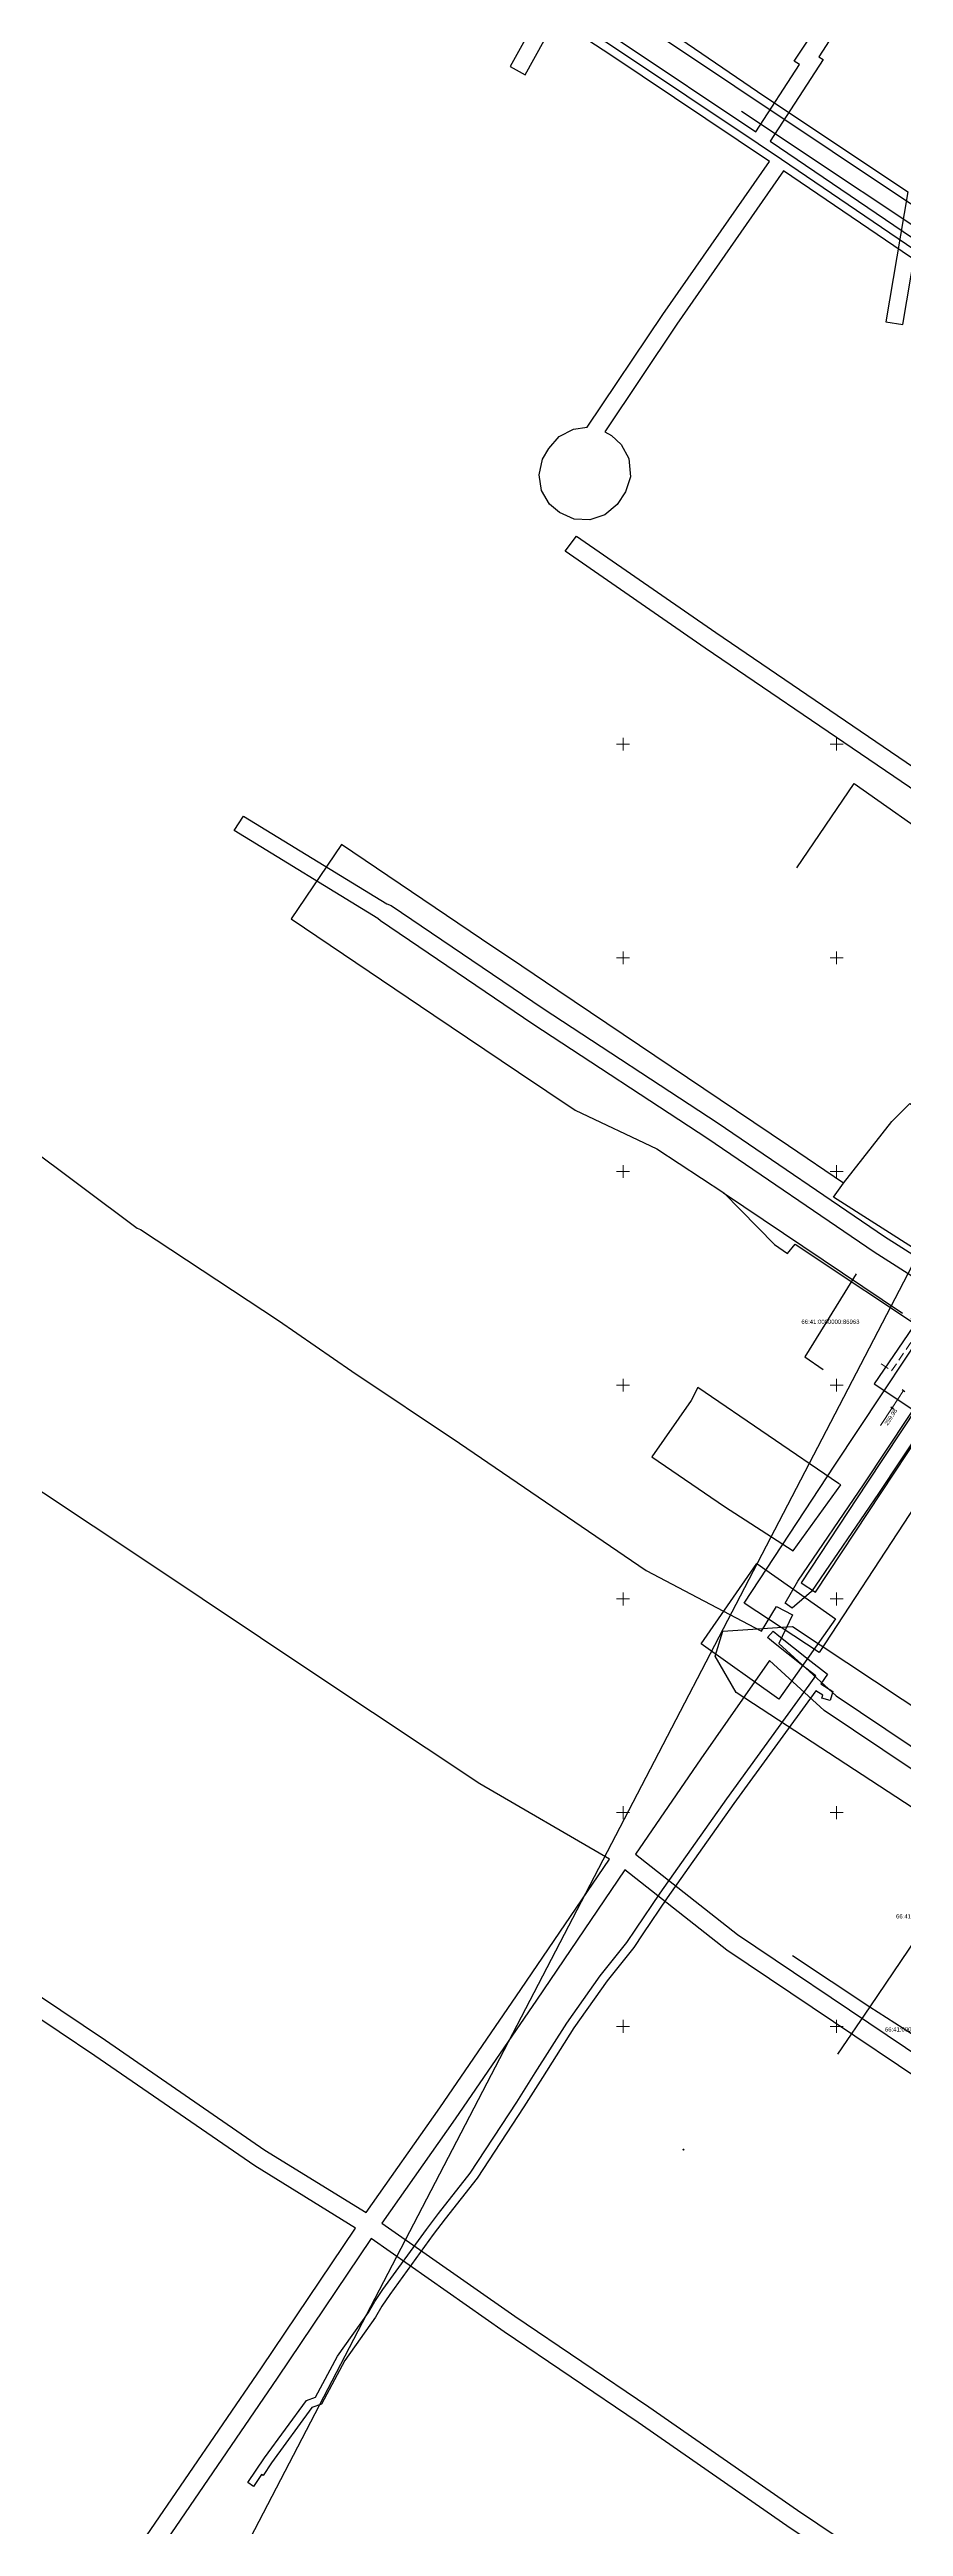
# Model space of a CAD drawing. Header units: metres. Extents: x -1448899 to 1563798, y -293564 to 398817.
# Drawn here: x 1532666 to 1532866, y 387183 to 387762 of the extents above; entities that cross this region are included whole.
import ezdxf
from ezdxf.enums import TextEntityAlignment as Align

# ---------------------------------------------------------------- set-up
doc = ezdxf.new("R2010")
doc.units = ezdxf.units.M
doc.header["$PDMODE"] = 32
doc.header["$PDSIZE"] = 0.2
doc.linetypes.add('atp_2x1', pattern=[3, 2, -1])
for name, color, linetype in [('C', 134, 'Continuous'), ('LABELS', 254, 'Continuous'), ('P', 94, 'Continuous'), ('T', 1, 'Continuous'), ('Z', 30, 'Continuous'), ('Газопроводы', 7, 'Continuous'), ('Здания и строения', 7, 'Continuous'), ('кадастр', 7, 'Continuous'), ('Ограждения', 7, 'Continuous'), ('Отметка', 7, 'Continuous'), ('Пикет', 7, 'Continuous'), ('Растительность', 7, 'Continuous'), ('Сетка координат', 7, 'Continuous')]:
    doc.layers.add(name, color=color, linetype=linetype)
doc.styles.get("Standard").update_dxf_attribs({"font": 'arial.ttf'})
doc.linetypes.add('atp_0x1', pattern='A,0,[133,ltypeshp.shx,S=0.05,R=0,X=0,Y=0],-1', length=1)
doc.linetypes.add('atp_474_1a', pattern='A,1,-0.4,[133,ltypeshp.shx,S=0.1,R=0,X=0,Y=0],0.0001,[133,ltypeshp.shx,S=0.2,R=0,X=-0.1,Y=0],0,[133,ltypeshp.shx,S=0.3,R=0,X=-0.2,Y=0],0.0001,[133,ltypeshp.shx,S=0.4,R=0,X=-0.3,Y=0],0,[133,ltypeshp.shx,S=0.5,R=0,X=-0.4,Y=0],0.0001,[130,ltypeshp.shx,S=0.25,R=0,X=0.1,Y=0.75],-0.6,3', length=5.0003)

# ---------------------------------------------------------------- blocks, each defined once
blk = doc.blocks.new('A$C0BB7152E')
at = {"layer": 'C', "linetype": 'Continuous'}
blk.add_lwpolyline([(1532873.13, 387461.17), (1532881.39, 387473.48), (1532869.5, 387481.09), (1532849.27, 387494.03), (1532851.59, 387497.3), (1532838.72, 387505.99), (1532826.55, 387514.19), (1532784.75, 387542.34), (1532776.31, 387548.02), (1532766.86, 387554.39), (1532734.05, 387576.5), (1532722.32, 387559.08), (1532755.74, 387536.56), (1532775.56, 387523.22), (1532788.76, 387514.32), (1532807.94, 387505.3), (1532823.56, 387494.98), (1532835.42, 387482.9), (1532838.54, 387480.8), (1532840.29, 387483.03)], close=True, dxfattribs=at)
at = {"layer": 'P', "linetype": 'Continuous'}
for points in [[(1532849.27, 387494.03), (1532851.59, 387497.3), (1532862.9, 387511.72), (1532867.12, 387515.92), (1532885.83, 387504.39), (1532897.47, 387497.21), (1532901.62, 387494.57), (1532904.27, 387492.89), (1532888.92, 387468.66), (1532885.61, 387470.78), (1532869.5, 387481.09)], [(1532806.74, 387433.25), (1532823.79, 387421.64), (1532839.86, 387411.24), (1532851, 387426.66), (1532850.41, 387426.99), (1532817.53, 387449.43), (1532815.91, 387446.45)]]:
    blk.add_lwpolyline(points, close=True, dxfattribs=at)
at = {"layer": 'T', "linetype": 'Continuous'}
for points in [[(1531471.1, 388647.56), (1531597.86, 388564.74), (1531734.76, 388474.26), (1531856.12, 388395.18), (1531960.97, 388326.54), (1532128.67, 388216.81), (1532237.14, 388145.93), (1532347.26, 388073.74), (1532398.37, 388041.82), (1532462.29, 387997.96), (1532554.9, 387936.17), (1532659.79, 387865.18), (1532757.55, 387799.79), (1532894.76, 387708.15), (1533011.51, 387630.55), (1533067.25, 387589.95), (1533148.76, 387535.75)], [(1532664.23, 387852.02), (1532702.21, 387826.72), (1532748.65, 387795.31), (1532798.26, 387762.82), (1532831.66, 387740.48), (1532837.08, 387736.85), (1532968.08, 387647.89), (1533069.49, 387578.07), (1533126.02, 387539.98), (1533162.43, 387515.99), (1533213.55, 387527.16), (1533278.16, 387206.03), (1533488.35, 387245.4), (1533629.1, 387273.09), (1533709.89, 387287.64)], [(1532827.72, 387748.04), (1532883.98, 387710.65), (1532964.78, 387656.44), (1532996.97, 387634.78), (1533096.42, 387567.41), (1533149.07, 387532.68), (1533156.64, 387527.7), (1533201.13, 387538.36), (1533202.02, 387538.55)], [(1532840.65, 387571.08), (1532854.07, 387590.78), (1532874.94, 387576.14), (1532891.11, 387565.48), (1532893.58, 387563.83), (1532903.4, 387557.35), (1532904.65, 387556.53), (1532906.09, 387555.62), (1532918.33, 387547.23), (1532918.29, 387542.27)], [(1532865.44, 387466.78), (1532823.5, 387494.96)], [(1532854.59, 387476.04), (1532842.53, 387456.64), (1532846.86, 387453.67)], [(1532876.5, 387346.9), (1532883.67, 387342.08), (1532879.51, 387336.61), (1532857.75, 387304.58)], [(1532839.66, 387316.6), (1532857.75, 387304.58), (1532867.55, 387298.31), (1532882.13, 387288.46), (1532892.9, 387281.4), (1532900.33, 387276.25), (1532908.64, 387270.48), (1532915.4, 387278.65), (1532920.94, 387274.31), (1532945.35, 387256.9), (1532953.34, 387251.61), (1532964.34, 387244.39), (1532963.39, 387243.08)], [(1532857.75, 387304.58), (1532850.21, 387293.48)]]:
    blk.add_lwpolyline(points, dxfattribs=at)
at = {"layer": 'Z', "linetype": 'Continuous'}
for points in [[(1532066.67, 375431.54), (1531673.18, 376679.56), (1531389.95, 377957.12), (1531219.14, 379254.51), (1531162.06, 380561.85), (1531219.14, 381869.18), (1531389.95, 383166.57), (1531673.18, 384444.13), (1532066.67, 385692.15), (1532567.45, 386901.12), (1533171.68, 388061.85), (1533874.78, 389165.49), (1534671.4, 390203.66), (1535555.46, 391168.45), (1536520.25, 392052.51), (1537558.42, 392849.13), (1538662.06, 393552.23), (1539822.79, 394156.46), (1541031.76, 394657.24), (1542279.78, 395050.73), (1543557.34, 395333.96), (1544854.73, 395504.77)], [(1532966.96, 387646.24), (1532837.59, 387734.1), (1532812.6, 387698.28), (1532795.73, 387673.09), (1532797.27, 387672.16), (1532799.58, 387670.1), (1532801.35, 387666.84), (1532801.75, 387662.53), (1532800.61, 387659), (1532798.61, 387656.04), (1532795.77, 387653.65), (1532792.26, 387652.46), (1532788.55, 387652.63), (1532785.16, 387654.15), (1532782.78, 387656.15), (1532780.91, 387659.35), (1532780.33, 387663.02), (1532781.14, 387666.64), (1532782.65, 387669.18), (1532785.08, 387671.98), (1532788.37, 387673.7), (1532791.6, 387674.13), (1532809.3, 387700.52), (1532834.27, 387736.33), (1532797.16, 387761.15), (1532747.54, 387793.65)], [(1532799.36, 387764.49), (1532831.08, 387743.27), (1532841.29, 387758.97), (1532840.05, 387759.75), (1532853.22, 387779.61)], [(1532856.55, 387777.42), (1532845.84, 387760.82), (1532846.86, 387760.17), (1532834.41, 387741.05), (1532969.21, 387649.55), (1533070.62, 387579.72), (1533127.13, 387541.64), (1533162.82, 387518.13), (1533215.03, 387529.52), (1533279.74, 387208.38), (1533487.97, 387247.36), (1533628.75, 387274.99), (1533709.51, 387289.61)], [(1532787.12, 387782.99), (1532773.59, 387758.51), (1532777.09, 387756.57), (1532790.44, 387780.73), (1532831.48, 387752.71), (1532866.71, 387729.22), (1532861.54, 387698.81), (1532865.48, 387698.14), (1532870.35, 387726.8)], [(1532895.86, 387570.31), (1532819.24, 387622.46), (1532786.48, 387645.1), (1532789.12, 387648.63), (1532821.72, 387626.09), (1532898.32, 387573.96)], [(1532885.77, 387463.83), (1532859.8, 387424.7), (1532844.12, 387401.76), (1532839.62, 387397.85), (1532837.99, 387399.02), (1532840.89, 387404.12), (1532856.47, 387426.93), (1532882.45, 387466.06), (1532858.83, 387481.1), (1532819.82, 387507.65), (1532778.86, 387534.5), (1532743.22, 387558.61), (1532742.63, 387559.19), (1532708.97, 387579.79), (1532711.13, 387583.15), (1532744.72, 387562.61), (1532745.68, 387562.25), (1532781.29, 387538.17), (1532822.26, 387511.31), (1532861.22, 387484.8), (1532884.9, 387469.72)], [(1532659.86, 387506.44), (1532686.27, 387486.76), (1532687.02, 387486.45), (1532719.3, 387465.14), (1532736.52, 387453.32), (1532761.7, 387436.46), (1532805.41, 387406.64), (1532832.43, 387392.47), (1532835.96, 387398.21), (1532839.66, 387396.3), (1532836.46, 387389.59), (1532849.88, 387377.32), (1532890.49, 387350.1)], [(1532888.04, 387346.45), (1532847.12, 387373.88), (1532834.32, 387385.59), (1532818.24, 387362.55), (1532802.93, 387340.26), (1532826.82, 387321.45), (1532896.9, 387274.36)], [(1532894.44, 387270.71), (1532824.29, 387317.84), (1532800.44, 387336.62), (1532779.74, 387306.16), (1532760.71, 387278.4), (1532743.53, 387253.99), (1532774.65, 387232.17), (1532806.01, 387210.96), (1532840.82, 387186.8), (1532882.78, 387158.67)], [(1532879.12, 387155.82), (1532838.35, 387183.15), (1532803.54, 387207.33), (1532772.17, 387228.54), (1532741.03, 387250.36), (1532719.01, 387217.67), (1532692.08, 387178.33)], [(1532688.43, 387180.81), (1532715.37, 387220.14), (1532737.36, 387252.78), (1532713.77, 387267.37), (1532676.34, 387293.11), (1532634.53, 387321.16)], [(1532636.96, 387324.83), (1532678.81, 387296.76), (1532716.16, 387271.06), (1532739.85, 387256.41), (1532757.09, 387280.9), (1532776.1, 387308.64), (1532796.8, 387339.09), (1532766.44, 387356.75), (1532728.79, 387381.75), (1532687.8, 387409.17), (1532652.39, 387432.63)]]:
    blk.add_lwpolyline(points, dxfattribs=at)
for points in [[(1533097.19, 387762.94), (1533070.58, 387723.24), (1533071.56, 387707.06), (1533055.42, 387680.86), (1533041.73, 387657.54), (1533027.45, 387637.63), (1533010.33, 387631.95), (1532946.15, 387540.01), (1532918.03, 387497.47), (1532895.06, 387461.77), (1532867.1, 387419.72), (1532845.93, 387387.45), (1532828.37, 387398.97), (1532849.58, 387431.3), (1532877.48, 387473.27), (1532900.43, 387508.95), (1532928.77, 387551.81), (1532997.11, 387649.69), (1533014.37, 387655.41), (1533024.11, 387669), (1533037.42, 387691.68), (1533050.2, 387712.42), (1533049.2, 387729.04), (1533079.74, 387774.63)], [(1532937.63, 387547.37), (1532908.06, 387504.07), (1532884.93, 387469.12), (1532857.09, 387427.06), (1532841.7, 387403.78), (1532845.04, 387401.56), (1532860.43, 387424.85), (1532888.27, 387466.9), (1532911.39, 387501.83), (1532940.93, 387545.11)], [(1532831.36, 387408.29), (1532849.76, 387395.32), (1532836.51, 387376.58), (1532818.32, 387389.49)], [(1532835.13, 387392.47), (1532836.46, 387391.35), (1532843.34, 387385.91), (1532847.87, 387382.39), (1532846.27, 387380.11), (1532849.11, 387378.34), (1532848.49, 387376.23), (1532846.57, 387376.78), (1532846.77, 387377.45), (1532845.1, 387378.47), (1532825.91, 387352.1), (1532810.33, 387330.04), (1532804.64, 387321.61), (1532802.49, 387318.45), (1532796.25, 387310.61), (1532788.5, 387299.66), (1532781.14, 387288.05), (1532776.8, 387281.16), (1532765.84, 387264.48), (1532758.36, 387254.98), (1532755.58, 387251.29), (1532745.41, 387237.26), (1532743.56, 387234.51), (1532742.04, 387231.95), (1532734.84, 387221.82), (1532729.41, 387211.61), (1532727.15, 387210.82), (1532717.72, 387197.86), (1532715.71, 387194.93), (1532715.35, 387195.17), (1532713.52, 387192.34), (1532712.15, 387193.26), (1532716.09, 387199.02), (1532725.89, 387212.49), (1532728, 387213.25), (1532733.13, 387222.87), (1532740.37, 387233.04), (1532741.86, 387235.59), (1532743.77, 387238.42), (1532753.98, 387252.48), (1532756.77, 387256.2), (1532764.21, 387265.66), (1532775.1, 387282.25), (1532779.46, 387289.13), (1532786.83, 387300.78), (1532794.65, 387311.8), (1532800.88, 387319.65), (1532802.99, 387322.72), (1532808.68, 387331.17), (1532824.28, 387353.26), (1532843.6, 387379.81), (1532845.13, 387381.99), (1532842.1, 387384.35), (1532835.2, 387389.81), (1532833.85, 387390.94)], [(1533148.05, 387194.09), (1533116.84, 387049.2), (1533101.97, 386967.82), (1533082.32, 386971.51), (1533097.31, 387053.52), (1533127.13, 387191.8), (1533099.7, 387211.39), (1533054.03, 387229.39), (1533011.18, 387254.74), (1532883.65, 387340.78), (1532826.45, 387378.12), (1532821.57, 387386.63), (1532823.4, 387392.47), (1532839.66, 387393.52), (1532935.64, 387329.98), (1533022.18, 387271.44), (1533063.51, 387247.01), (1533109.43, 387228.94), (1533144.07, 387204.27)]]:
    blk.add_lwpolyline(points, close=True, dxfattribs=at)
at = {"layer": 'LABELS'}
for p in [(1532848.56, 387464.85), (1532870.71, 387325.74), (1532868.1, 387299.29)]:
    blk.add_text('66:41:0000000:86963', height=1, dxfattribs=at).set_placement(p, align=Align.MIDDLE_CENTER)
blk = doc.blocks.new('A$C0ab4c2d5')
at = {"color": 5, "lineweight": 30}
blk.add_lwpolyline([(216.79, 5.82), (307.27, 137.68), (92.91, 286.43), (0, 152.62), (216.79, 5.82)], dxfattribs=at)
for points in [[(6.55, 151.22), (7.22, 150.78)], [(3.87, 147.19), (4.54, 146.75)]]:
    blk.add_lwpolyline(points)
at = {"layer": 'Здания и строения', "color": 7, "linetype": 'atp_2x1', "lineweight": 15, "flags": 128}
blk.add_lwpolyline([(1.68, 157.3), (4.13, 155.62), (8.77, 162.31), (12.6, 159.78), (14.91, 163.47), (8.71, 167.84)], dxfattribs=at)
at = {"layer": 'Ограждения', "color": 7, "linetype": 'atp_474_1a', "lineweight": 15, "ltscale": 0.5, "elevation": 259.98, "flags": 128}
blk.add_lwpolyline([(1.41, 142.87), (4.2, 146.97)], dxfattribs=at)
at = {"layer": 'Пикет', "color": 0}
blk.add_point((4.2, 146.97, 259.98), dxfattribs=at)
at = {"layer": 'Растительность', "color": 7, "linetype": 'atp_0x1', "lineweight": 15, "flags": 128}
blk.add_lwpolyline([(4.2, 146.97), (6.89, 151)], dxfattribs=at)
at = {"layer": 'кадастр', "rotation": 359.5536696139991}
blk.add_blockref('A$C0BB7152E', (-1535830.43, -375345.19), dxfattribs=at)
at = {"layer": 'Отметка'}
blk.add_text('259.98', height=1, rotation=57.11855, dxfattribs=at).set_placement((3.13, 142.78, 259.98))
blk = doc.blocks.new('atp_012')
at = {"color": 0, "linetype": 'ByBlock', "lineweight": -2}
for points in [[(-3, 0), (3, 0)], [(0, -3), (0, 3)]]:
    blk.add_lwpolyline(points, dxfattribs=at)

msp = doc.modelspace()

# ---------------------------------------------------------------- block references
at = {"layer": 'Газопроводы', "rotation": 0.4463303860005405}
msp.add_blockref('A$C0ab4c2d5', (1532859.94, 387297.7), dxfattribs=at)

# ---------------------------------------------------------------- next in the draw order: linework, layer by layer
msp.add_point((1532814.17, 387271.15))
at = {"layer": 'Газопроводы', "color": 6, "lineweight": 200}
msp.add_circle((1532929.52, 387447.66), 11368.91, dxfattribs=at)

# ---------------------------------------------------------------- next in the draw order: block references
at = {"layer": 'Сетка координат', "color": 92, "linetype": 'Continuous', "lineweight": 15, "xscale": 0.5, "yscale": 0.5, "zscale": 0.5}
for p in [(1532800, 387600), (1532850, 387600), (1532800, 387550), (1532850, 387550), (1532800, 387500), (1532850, 387500), (1532800, 387450), (1532850, 387450), (1532800, 387400), (1532850, 387400), (1532800, 387350), (1532850, 387350), (1532800, 387300), (1532850, 387300)]:
    msp.add_blockref('atp_012', p, dxfattribs=at)

doc.saveas('drawing.dxf')
